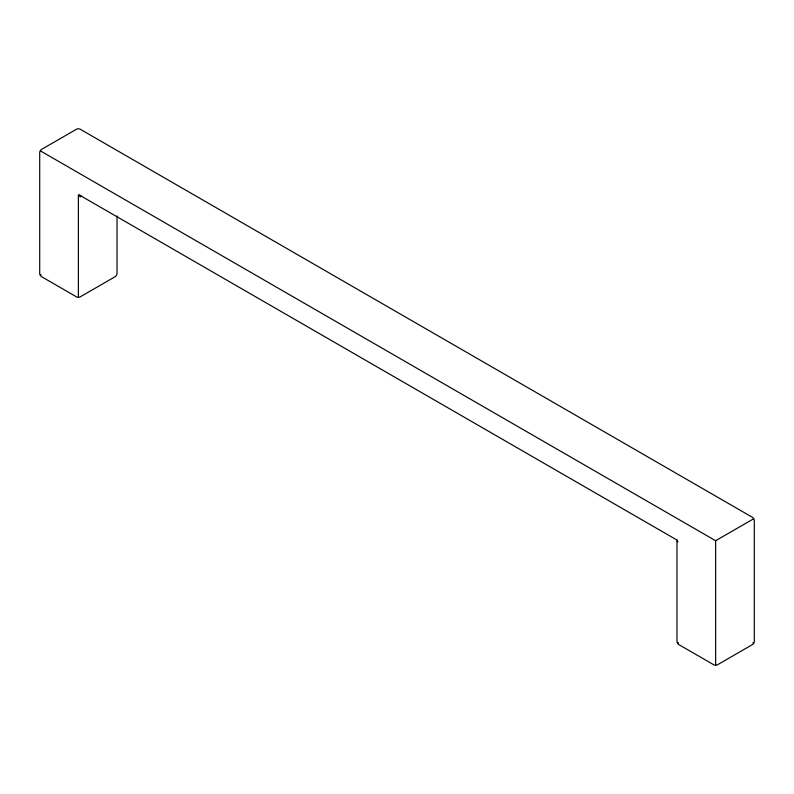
<?xml version="1.0" encoding="UTF-8"?>
<svg xmlns="http://www.w3.org/2000/svg" width="794" height="794" viewBox="0 0 794 794"><rect width="100%" height="100%" fill="white"/><g stroke="black" fill="none" stroke-linecap="round" stroke-linejoin="round"><path stroke-width="1.19" d="M677.213 539.91L677.798 541.875L676.974 540.724L676.974 641.899L678.384 644.341L714.233 665.035L717.042 665.035L752.891 644.341L754.3 641.899L754.3 520.02L752.891 517.589L79.767 128.965L78.368 128.747L76.958 128.965L41.109 149.659L39.7 152.101L39.7 273.98L41.109 276.411L76.958 297.115L78.368 297.323L78.368 195.116L80.353 196.942L80.938 195.652L79.201 195.304M715.632 665.253L715.632 540.724L40.216 150.771M40.216 275.3L41.109 274.784M715.632 540.724L753.784 518.7M677.49 643.229L678.384 642.713M78.368 297.323L79.767 297.115L115.616 276.411L116.51 275.3L117.026 273.98L117.026 215.978M78.943 194.778L676.389 539.712M752.891 642.713L753.784 643.229"/></g></svg>
